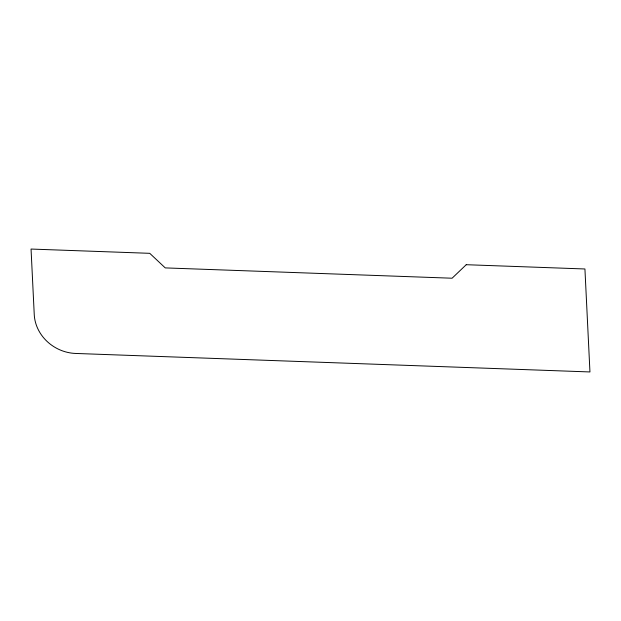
<?xml version="1.0" encoding="UTF-8"?>
<svg xmlns="http://www.w3.org/2000/svg" width="621" height="621" viewBox="0 0 621 621"><rect width="100%" height="100%" fill="white"/><g stroke="black" fill="none" stroke-linecap="round" stroke-linejoin="round"><path stroke-width="0.93" d="M466.239 264.709L452.088 278.216L165.256 267.899L149.739 253.321L31.05 249.052L34.248 314.575A40.443 36.561 28.3 0 0 75.638 353.45L589.95 371.948L584.928 268.978L466.239 264.709"/></g></svg>
